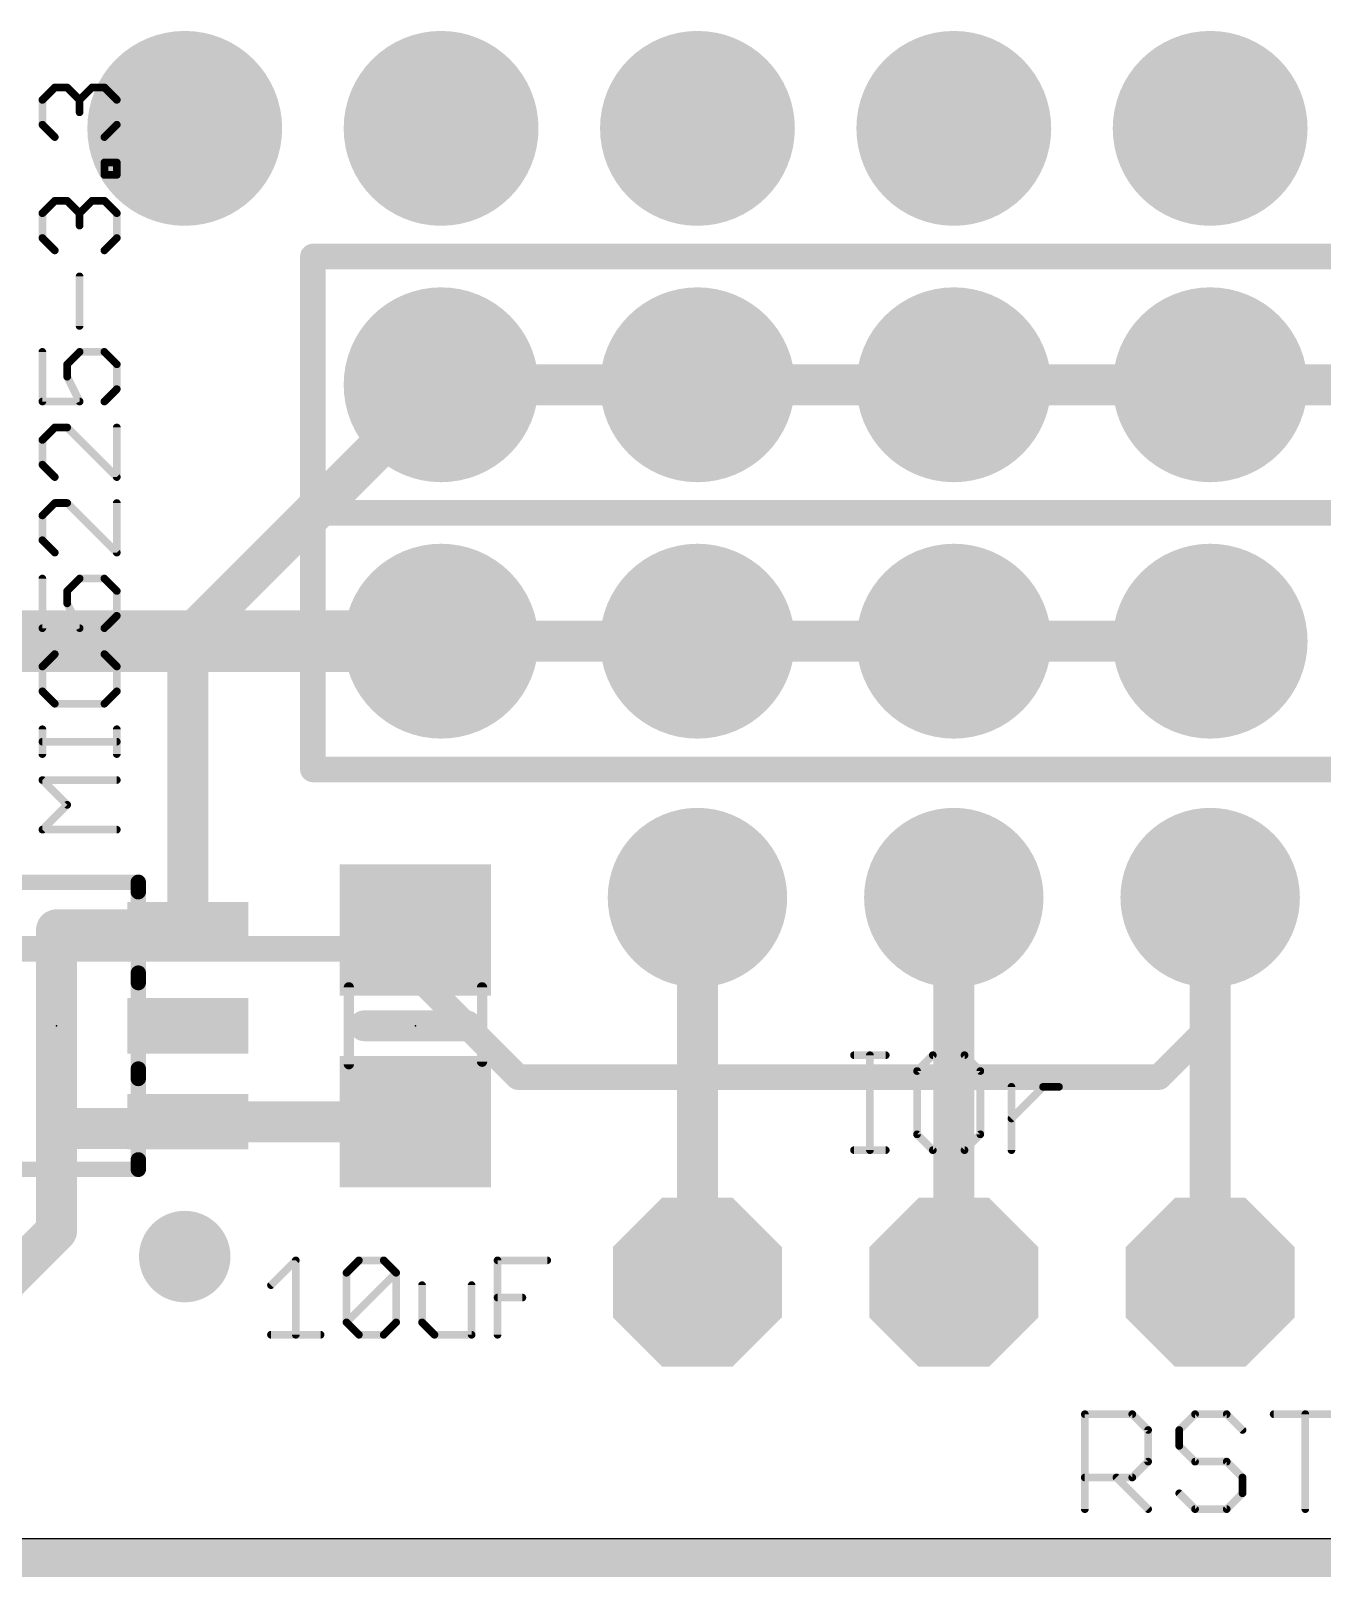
# Model space of a CAD drawing. Extents: x -0.1 to 68.7, y -0.4 to 53.6.
# Drawn here: x 21.34 to 34.13, y -0.38 to 14.94 of the extents above; entities that cross this region are included whole.
import ezdxf

# ---------------------------------------------------------------- set-up
doc = ezdxf.new("R2010")
doc.units = 0
for name, color, linetype in [('1', 12, 'CONTINUOUS'), ('16', 132, 'CONTINUOUS'), ('17', 110, 'CONTINUOUS'), ('18', 110, 'CONTINUOUS'), ('20', 4, 'CONTINUOUS'), ('21', 40, 'CONTINUOUS'), ('23', 53, 'CONTINUOUS'), ('27', 253, 'CONTINUOUS'), ('51', 253, 'CONTINUOUS')]:
    doc.layers.add(name, color=color, linetype=linetype)

# ---------------------------------------------------------------- blocks, each defined once
blk = doc.blocks.new('RECT')
blk.add_solid([(-0.5, -0.5), (0.5, -0.5), (-0.5, 0.5), (0.5, 0.5)])
blk = doc.blocks.new('ROUNDP')
at = {"const_width": 0.5}
blk.add_lwpolyline([(0, -0.25, 1), (0, 0.25, 1), (0, -0.25)], format="xyb", dxfattribs=at)
blk = doc.blocks.new('OCTAGONP')
at = {"const_width": 0.5}
blk.add_lwpolyline([(-0.25, -0.1036), (-0.25, 0.1036), (-0.1036, 0.25), (0.1036, 0.25), (0.25, 0.1036), (0.25, -0.1036), (0.1036, -0.25), (-0.1036, -0.25), (-0.25, -0.1036), (-0.25, 0.1036)], dxfattribs=at)
blk = doc.blocks.new('ROUNDV')
at = {"const_width": 0.5}
blk.add_lwpolyline([(0, -0.25, 1), (0, 0.25, 1), (0, -0.25)], format="xyb", dxfattribs=at)

msp = doc.modelspace()

# ---------------------------------------------------------------- linework, layer by layer
at = {"layer": '1'}
for points, const_width in [([(22.89, 8.92), (25.4, 11.43)], 0.4064), ([(27.94, 11.43), (25.4, 11.43)], 0.4064), ([(30.48, 11.43), (27.94, 11.43)], 0.4064), ([(33.02, 11.43), (30.48, 11.43)], 0.4064), ([(35.56, 11.43), (33.02, 11.43)], 0.4064), ([(22.89, 6.03), (22.89, 8.92)], 0.4064), ([(27.94, 8.89), (25.4, 8.89)], 0.4064), ([(30.48, 8.89), (27.94, 8.89)], 0.4064), ([(33.02, 8.89), (30.48, 8.89)], 0.4064), ([(27.94, 6.35), (27.94, 2.54)], 0.4064), ([(30.48, 6.35), (30.48, 2.54)], 0.4064), ([(33.02, 2.54), (33.02, 6.35)], 0.4064), ([(22.89, 6.03), (21.59, 6.03)], 0.4064), ([(21.59, 6.03), (21.59, 4.064)], 0.4064), ([(22.89, 4.064), (22.89, 4.13)], 0.4064), ([(22.89, 4.13), (25.146, 4.13)], 0.4064), ([(21.59, 4.064), (22.89, 4.064)], 0.4064), ([(21.59, 3.048), (21.59, 4.064)], 0.4064), ([(21.082, 2.54), (21.59, 3.048)], 0.4064), ([(68.58, -0.127), (0, -0.127)], 0.254)]:
    msp.add_lwpolyline(points, dxfattribs=dict(at, const_width=const_width))
at = {"layer": '1', "const_width": 0.2032}
for points in [[(25.4, 11.5316, 1), (25.4, 11.3284)], [(25.4718, 11.3582, 1), (25.3282, 11.5018)], [(27.94, 11.5316, 1), (27.94, 11.3284)], [(27.94, 11.3284, 1), (27.94, 11.5316)], [(30.48, 11.5316, 1), (30.48, 11.3284)], [(30.48, 11.3284, 1), (30.48, 11.5316)], [(33.02, 11.5316, 1), (33.02, 11.3284)], [(33.02, 11.3284, 1), (33.02, 11.5316)], [(22.9916, 8.92, 1), (22.7884, 8.92)], [(22.8182, 8.9918, 1), (22.9618, 8.8482)], [(25.4, 8.9916, 1), (25.4, 8.7884)], [(27.94, 8.9916, 1), (27.94, 8.7884)], [(27.94, 8.7884, 1), (27.94, 8.9916)], [(30.48, 8.9916, 1), (30.48, 8.7884)], [(30.48, 8.7884, 1), (30.48, 8.9916)], [(33.02, 8.7884, 1), (33.02, 8.9916)], [(28.0416, 6.35, 1), (27.8384, 6.35)], [(30.5816, 6.35, 1), (30.3784, 6.35)], [(33.1216, 6.35, 1), (32.9184, 6.35)], [(21.59, 6.1316, 1), (21.59, 5.9284)], [(21.6916, 6.03, 1), (21.4884, 6.03)], [(22.7884, 6.03, 1), (22.9916, 6.03)], [(22.89, 5.9284, 1), (22.89, 6.1316)], [(22.9916, 4.13, 1), (22.7884, 4.13)], [(22.89, 4.2316, 1), (22.89, 4.0284)], [(25.146, 4.0284, 1), (25.146, 4.2316)], [(21.59, 4.1656, 1), (21.59, 3.9624)], [(21.6916, 4.064, 1), (21.4884, 4.064)], [(21.4884, 4.064, 1), (21.6916, 4.064)], [(22.7884, 4.064, 1), (22.9916, 4.064)], [(22.89, 3.9624, 1), (22.89, 4.1656)], [(21.6618, 2.9762, 1), (21.5182, 3.1198)], [(21.4884, 3.048, 1), (21.6916, 3.048)], [(27.8384, 2.54, 1), (28.0416, 2.54)], [(30.3784, 2.54, 1), (30.5816, 2.54)], [(32.9184, 2.54, 1), (33.1216, 2.54)]]:
    msp.add_lwpolyline(points, format="xyb", dxfattribs=at)
at = {"layer": '16'}
for points, const_width in [([(18.669, 8.89), (25.4, 8.89)], 0.6096), ([(33.02, 5.08), (33.02, 6.35)], 0.254), ([(6.731, 5.842), (24.892, 5.842)], 0.254), ([(24.892, 5.842), (26.162, 4.572)], 0.254), ([(32.512, 4.572), (33.02, 5.08)], 0.254), ([(26.162, 4.572), (32.512, 4.572)], 0.254), ([(0, -0.254), (68.58, -0.254)], 0.254)]:
    msp.add_lwpolyline(points, dxfattribs=dict(at, const_width=const_width))
for points, const_width in [([(25.4, 8.7376, 1), (25.4, 9.0424)], 0.3048), ([(33.0835, 6.35, 1), (32.9565, 6.35)], 0.127), ([(24.9369, 5.8869, 1), (24.8471, 5.7971)], 0.127), ([(24.892, 5.7785, 1), (24.892, 5.9055)], 0.127), ([(32.9565, 5.08, 1), (33.0835, 5.08)], 0.127), ([(33.0649, 5.0351, 1), (32.9751, 5.1249)], 0.127), ([(26.162, 4.6355, 1), (26.162, 4.5085)], 0.127), ([(26.1171, 4.5271, 1), (26.2069, 4.6169)], 0.127), ([(32.4671, 4.6169, 1), (32.5569, 4.5271)], 0.127), ([(32.512, 4.5085, 1), (32.512, 4.6355)], 0.127)]:
    msp.add_lwpolyline(points, format="xyb", dxfattribs=dict(at, const_width=const_width))
at = {"layer": '20'}
msp.add_line((0, 0), (66.04, 0), dxfattribs=at)
at = {"layer": '21'}
for points, const_width in [([(39.37, 12.7), (24.13, 12.7)], 0.254), ([(24.13, 12.7), (24.13, 10.16)], 0.254), ([(24.13, 10.16), (24.13, 7.62)], 0.254), ([(36.83, 10.16), (24.13, 10.16)], 0.254), ([(24.13, 7.62), (34.544, 7.62)], 0.254), ([(20.78, 6.502), (22.4, 6.502)], 0.1524), ([(22.4, 6.502), (22.4, 6.408)], 0.1524), ([(22.4, 5.602), (22.4, 5.508)], 0.1524), ([(24.638, 5.08), (25.654, 5.08)], 0.3048), ([(29.492, 4.7887), (29.8055, 4.7887)], 0.0762), ([(29.6488, 3.8481), (29.6488, 4.7887)], 0.0762), ([(30.2724, 4.7887), (30.1157, 4.6319)], 0.0762), ([(30.586, 4.7887), (30.2724, 4.7887)], 0.0762), ([(30.7427, 4.6319), (30.586, 4.7887)], 0.0762), ([(22.4, 4.652), (22.4, 4.558)], 0.1524), ([(30.1157, 4.6319), (30.1157, 4.0049)], 0.0762), ([(30.7427, 4.0049), (30.7427, 4.6319)], 0.0762), ([(31.0512, 3.8481), (31.0512, 4.4752)], 0.0762), ([(31.0512, 4.1616), (31.3647, 4.4752)], 0.0762), ([(31.3647, 4.4752), (31.5215, 4.4752)], 0.0762), ([(30.1157, 4.0049), (30.2724, 3.8481)], 0.0762), ([(30.586, 3.8481), (30.7427, 4.0049)], 0.0762), ([(29.492, 3.8481), (29.8055, 3.8481)], 0.0762), ([(30.2724, 3.8481), (30.586, 3.8481)], 0.0762), ([(22.4, 3.658), (20.78, 3.658)], 0.1524), ([(22.4, 3.752), (22.4, 3.658)], 0.1524), ([(31.778, 0.2921), (31.778, 1.2327)], 0.0762), ([(31.778, 1.2327), (32.2483, 1.2327)], 0.0762), ([(32.2483, 1.2327), (32.4051, 1.0759)], 0.0762), ([(32.8703, 1.2327), (32.7135, 1.0759)], 0.0762), ([(33.1838, 1.2327), (32.8703, 1.2327)], 0.0762), ([(33.3406, 1.0759), (33.1838, 1.2327)], 0.0762), ([(33.649, 1.2327), (34.2761, 1.2327)], 0.0762), ([(33.9626, 0.2921), (33.9626, 1.2327)], 0.0762), ([(32.4051, 1.0759), (32.4051, 0.7624)], 0.0762), ([(32.7135, 1.0759), (32.7135, 0.9192)], 0.0762), ([(32.7135, 0.9192), (32.8703, 0.7624)], 0.0762), ([(32.4051, 0.7624), (32.2483, 0.6056)], 0.0762), ([(32.8703, 0.7624), (33.1838, 0.7624)], 0.0762), ([(33.1838, 0.7624), (33.3406, 0.6056)], 0.0762), ([(32.2483, 0.6056), (31.778, 0.6056)], 0.0762), ([(32.0915, 0.6056), (32.4051, 0.2921)], 0.0762), ([(33.3406, 0.6056), (33.3406, 0.4489)], 0.0762), ([(32.8703, 0.2921), (32.7135, 0.4489)], 0.0762), ([(33.3406, 0.4489), (33.1838, 0.2921)], 0.0762), ([(33.1838, 0.2921), (32.8703, 0.2921)], 0.0762)]:
    msp.add_lwpolyline(points, dxfattribs=dict(at, const_width=const_width))
for points, const_width in [([(24.13, 12.7635, 1), (24.13, 12.6365)], 0.127), ([(24.1935, 12.7, 1), (24.0665, 12.7)], 0.127), ([(24.1935, 10.16, 1), (24.0665, 10.16)], 0.127), ([(24.13, 10.2235, 1), (24.13, 10.0965)], 0.127), ([(24.0665, 10.16, 1), (24.1935, 10.16)], 0.127), ([(24.13, 7.6835, 1), (24.13, 7.5565)], 0.127), ([(24.0665, 7.62, 1), (24.1935, 7.62)], 0.127), ([(22.4381, 6.502, 1), (22.3619, 6.502)], 0.0762), ([(22.3619, 6.408, 1), (22.4381, 6.408)], 0.0762), ([(22.4, 6.4639, 1), (22.4, 6.5401)], 0.0762), ([(22.4381, 5.602, 1), (22.3619, 5.602)], 0.0762), ([(22.3619, 5.508, 1), (22.4381, 5.508)], 0.0762), ([(24.638, 5.1562, 1), (24.638, 5.0038)], 0.1524), ([(25.654, 5.0038, 1), (25.654, 5.1562)], 0.1524), ([(29.492, 4.8078, 1), (29.492, 4.7697)], 0.0381), ([(29.6678, 4.7887, 1), (29.6297, 4.7887)], 0.0381), ([(29.8055, 4.7697, 1), (29.8055, 4.8078)], 0.0381), ([(30.2724, 4.8078, 1), (30.2724, 4.7697)], 0.0381), ([(30.2859, 4.7752, 1), (30.259, 4.8022)], 0.0381), ([(30.5994, 4.8022, 1), (30.5725, 4.7752)], 0.0381), ([(30.586, 4.7697, 1), (30.586, 4.8078)], 0.0381), ([(22.4381, 4.652, 1), (22.3619, 4.652)], 0.0762), ([(22.3619, 4.558, 1), (22.4381, 4.558)], 0.0762), ([(30.1347, 4.6319, 1), (30.0966, 4.6319)], 0.0381), ([(30.1022, 4.6454, 1), (30.1291, 4.6185)], 0.0381), ([(30.7618, 4.6319, 1), (30.7237, 4.6319)], 0.0381), ([(30.7293, 4.6185, 1), (30.7562, 4.6454)], 0.0381), ([(31.0702, 4.4752, 1), (31.0321, 4.4752)], 0.0381), ([(31.3647, 4.4942, 1), (31.3647, 4.4561)], 0.0381), ([(31.3782, 4.4617, 1), (31.3513, 4.4886)], 0.0381), ([(31.5215, 4.4561, 1), (31.5215, 4.4942)], 0.0381), ([(31.0377, 4.1751, 1), (31.0647, 4.1482)], 0.0381), ([(30.0966, 4.0049, 1), (30.1347, 4.0049)], 0.0381), ([(30.1291, 4.0183, 1), (30.1022, 3.9914)], 0.0381), ([(30.7237, 4.0049, 1), (30.7618, 4.0049)], 0.0381), ([(30.7562, 3.9914, 1), (30.7293, 4.0183)], 0.0381), ([(29.492, 3.8672, 1), (29.492, 3.8291)], 0.0381), ([(29.6297, 3.8481, 1), (29.6678, 3.8481)], 0.0381), ([(29.8055, 3.8291, 1), (29.8055, 3.8672)], 0.0381), ([(30.2724, 3.8672, 1), (30.2724, 3.8291)], 0.0381), ([(30.259, 3.8346, 1), (30.2859, 3.8616)], 0.0381), ([(30.5725, 3.8616, 1), (30.5994, 3.8346)], 0.0381), ([(30.586, 3.8291, 1), (30.586, 3.8672)], 0.0381), ([(31.0321, 3.8481, 1), (31.0702, 3.8481)], 0.0381), ([(22.4381, 3.752, 1), (22.3619, 3.752)], 0.0762), ([(22.3619, 3.658, 1), (22.4381, 3.658)], 0.0762), ([(22.4, 3.6199, 1), (22.4, 3.6961)], 0.0762), ([(31.778, 1.2518, 1), (31.778, 1.2137)], 0.0381), ([(31.7971, 1.2327, 1), (31.759, 1.2327)], 0.0381), ([(32.2618, 1.2462, 1), (32.2348, 1.2192)], 0.0381), ([(32.2483, 1.2137, 1), (32.2483, 1.2518)], 0.0381), ([(32.8703, 1.2518, 1), (32.8703, 1.2137)], 0.0381), ([(32.8838, 1.2192, 1), (32.8568, 1.2462)], 0.0381), ([(33.1973, 1.2462, 1), (33.1703, 1.2192)], 0.0381), ([(33.1838, 1.2137, 1), (33.1838, 1.2518)], 0.0381), ([(33.649, 1.2518, 1), (33.649, 1.2137)], 0.0381), ([(33.9816, 1.2327, 1), (33.9435, 1.2327)], 0.0381), ([(32.4241, 1.0759, 1), (32.386, 1.0759)], 0.0381), ([(32.3916, 1.0625, 1), (32.4185, 1.0894)], 0.0381), ([(32.7326, 1.0759, 1), (32.6945, 1.0759)], 0.0381), ([(32.7, 1.0894, 1), (32.727, 1.0625)], 0.0381), ([(33.3271, 1.0625, 1), (33.3541, 1.0894)], 0.0381), ([(32.727, 0.9326, 1), (32.7, 0.9057)], 0.0381), ([(32.6945, 0.9192, 1), (32.7326, 0.9192)], 0.0381), ([(32.386, 0.7624, 1), (32.4241, 0.7624)], 0.0381), ([(32.4185, 0.7489, 1), (32.3916, 0.7759)], 0.0381), ([(32.8703, 0.7815, 1), (32.8703, 0.7434)], 0.0381), ([(32.8568, 0.7489, 1), (32.8838, 0.7759)], 0.0381), ([(33.1973, 0.7759, 1), (33.1703, 0.7489)], 0.0381), ([(33.1838, 0.7434, 1), (33.1838, 0.7815)], 0.0381), ([(31.778, 0.6247, 1), (31.778, 0.5866)], 0.0381), ([(32.105, 0.6191, 1), (32.0781, 0.5922)], 0.0381), ([(32.2348, 0.6191, 1), (32.2618, 0.5922)], 0.0381), ([(32.2483, 0.5866, 1), (32.2483, 0.6247)], 0.0381), ([(33.3596, 0.6056, 1), (33.3215, 0.6056)], 0.0381), ([(33.3271, 0.5922, 1), (33.3541, 0.6191)], 0.0381), ([(32.727, 0.4623, 1), (32.7, 0.4354)], 0.0381), ([(33.3215, 0.4489, 1), (33.3596, 0.4489)], 0.0381), ([(33.3541, 0.4354, 1), (33.3271, 0.4623)], 0.0381), ([(31.759, 0.2921, 1), (31.7971, 0.2921)], 0.0381), ([(32.3916, 0.2786, 1), (32.4185, 0.3056)], 0.0381), ([(32.8703, 0.3112, 1), (32.8703, 0.2731)], 0.0381), ([(32.8568, 0.2786, 1), (32.8838, 0.3056)], 0.0381), ([(33.1703, 0.3056, 1), (33.1973, 0.2786)], 0.0381), ([(33.1838, 0.2731, 1), (33.1838, 0.3112)], 0.0381), ([(33.9435, 0.2921, 1), (33.9816, 0.2921)], 0.0381)]:
    msp.add_lwpolyline(points, format="xyb", dxfattribs=dict(at, const_width=const_width))
at = {"layer": '23'}
for p in [(21.59, 5.08), (25.146, 5.08)]:
    msp.add_point(p, dxfattribs=at)
at = {"layer": '27', "const_width": 0.0762}
for points in [[(21.4497, 14.2522), (21.5725, 14.3751)], [(21.5725, 14.3751), (21.6954, 14.3751)], [(21.6954, 14.3751), (21.8183, 14.2522)], [(21.8183, 14.2522), (21.9412, 14.3751)], [(21.9412, 14.3751), (22.064, 14.3751)], [(22.064, 14.3751), (22.1869, 14.2522)], [(21.4497, 14.0064), (21.4497, 14.2522)], [(21.8183, 14.2522), (21.8183, 14.1293)], [(22.1869, 14.2522), (22.1869, 14.0064)], [(21.5725, 13.8836), (21.4497, 14.0064)], [(22.1869, 14.0064), (22.064, 13.8836)], [(22.064, 13.5094), (22.064, 13.6322)], [(22.064, 13.6322), (22.1869, 13.6322)], [(22.1869, 13.6322), (22.1869, 13.5094)], [(22.1869, 13.5094), (22.064, 13.5094)], [(21.4497, 13.1296), (21.5725, 13.2524)], [(21.5725, 13.2524), (21.6954, 13.2524)], [(21.6954, 13.2524), (21.8183, 13.1296)], [(21.8183, 13.1296), (21.9412, 13.2524)], [(21.9412, 13.2524), (22.064, 13.2524)], [(22.064, 13.2524), (22.1869, 13.1296)], [(21.4497, 12.8838), (21.4497, 13.1296)], [(21.8183, 13.1296), (21.8183, 13.0067)], [(22.1869, 13.1296), (22.1869, 12.8838)], [(21.5725, 12.761), (21.4497, 12.8838)], [(22.1869, 12.8838), (22.064, 12.761)], [(21.8183, 12.0125), (21.8183, 12.504)], [(21.4497, 11.7556), (21.4497, 11.2641)], [(21.6954, 11.6327), (21.8183, 11.7556)], [(21.8183, 11.7556), (22.064, 11.7556)], [(22.064, 11.7556), (22.1869, 11.6327)], [(21.6954, 11.5099), (21.6954, 11.6327)], [(22.1869, 11.6327), (22.1869, 11.387)], [(21.8183, 11.2641), (21.6954, 11.5099)], [(22.1869, 11.387), (22.064, 11.2641)], [(21.4497, 11.2641), (21.8183, 11.2641)], [(21.5725, 11.0072), (21.4497, 10.8843)], [(21.6954, 11.0072), (21.5725, 11.0072)], [(22.1869, 10.5157), (21.6954, 11.0072)], [(22.1869, 11.0072), (22.1869, 10.5157)], [(21.4497, 10.8843), (21.4497, 10.6386)], [(21.4497, 10.6386), (21.5725, 10.5157)], [(21.5725, 10.2588), (21.4497, 10.1359)], [(21.6954, 10.2588), (21.5725, 10.2588)], [(22.1869, 9.7673), (21.6954, 10.2588)], [(22.1869, 10.2588), (22.1869, 9.7673)], [(21.4497, 10.1359), (21.4497, 9.8902)], [(21.4497, 9.8902), (21.5725, 9.7673)], [(21.4497, 9.5104), (21.4497, 9.0189)], [(21.6954, 9.3875), (21.8183, 9.5104)], [(21.8183, 9.5104), (22.064, 9.5104)], [(22.064, 9.5104), (22.1869, 9.3875)], [(21.6954, 9.2646), (21.6954, 9.3875)], [(22.1869, 9.3875), (22.1869, 9.1417)], [(21.8183, 9.0189), (21.6954, 9.2646)], [(21.4497, 9.0189), (21.8183, 9.0189)], [(22.1869, 9.1417), (22.064, 9.0189)], [(21.5725, 8.7619), (21.4497, 8.6391)], [(22.1869, 8.6391), (22.064, 8.7619)], [(21.4497, 8.6391), (21.4497, 8.3933)], [(22.1869, 8.3933), (22.1869, 8.6391)], [(21.4497, 8.3933), (21.5725, 8.2705)], [(22.064, 8.2705), (22.1869, 8.3933)], [(21.5725, 8.2705), (22.064, 8.2705)], [(21.4497, 7.7715), (21.4497, 8.0173)], [(22.1869, 7.7715), (22.1869, 8.0173)], [(22.1869, 7.8944), (21.4497, 7.8944)], [(21.6954, 7.2688), (21.4497, 7.5146)], [(21.4497, 7.5146), (22.1869, 7.5146)], [(21.4497, 7.0231), (21.6954, 7.2688)], [(22.1869, 7.0231), (21.4497, 7.0231)], [(23.7144, 2.5108), (23.9602, 2.7565)], [(23.9602, 2.7565), (23.9602, 2.0193)], [(24.4629, 2.6337), (24.5857, 2.7565)], [(24.5857, 2.7565), (24.8315, 2.7565)], [(24.8315, 2.7565), (24.9543, 2.6337)], [(25.9597, 2.0193), (25.9597, 2.7565)], [(25.9597, 2.7565), (26.4512, 2.7565)], [(24.4629, 2.1422), (24.4629, 2.6337)], [(24.4629, 2.1422), (24.9543, 2.6337)], [(24.9543, 2.6337), (24.9543, 2.1422)], [(25.2113, 2.5108), (25.2113, 2.1422)], [(25.7028, 2.0193), (25.7028, 2.5108)], [(25.9597, 2.3879), (26.2054, 2.3879)], [(24.5857, 2.0193), (24.4629, 2.1422)], [(24.9543, 2.1422), (24.8315, 2.0193)], [(25.2113, 2.1422), (25.3341, 2.0193)], [(23.7144, 2.0193), (24.2059, 2.0193)], [(24.8315, 2.0193), (24.5857, 2.0193)], [(25.3341, 2.0193), (25.7028, 2.0193)]]:
    msp.add_lwpolyline(points, dxfattribs=at)
at = {"layer": '27', "const_width": 0.0381}
for points in [[(21.5725, 14.3941, 1), (21.5725, 14.356)], [(21.586, 14.3616, 1), (21.5591, 14.3885)], [(21.7089, 14.3885, 1), (21.6819, 14.3616)], [(21.6954, 14.356, 1), (21.6954, 14.3941)], [(21.9412, 14.3941, 1), (21.9412, 14.356)], [(21.9546, 14.3616, 1), (21.9277, 14.3885)], [(22.0775, 14.3885, 1), (22.0506, 14.3616)], [(22.064, 14.356, 1), (22.064, 14.3941)], [(21.4687, 14.2522, 1), (21.4306, 14.2522)], [(21.4362, 14.2657, 1), (21.4631, 14.2387)], [(21.8373, 14.2522, 1), (21.7992, 14.2522)], [(21.8048, 14.2657, 1), (21.8318, 14.2387)], [(21.8048, 14.2387, 1), (21.8318, 14.2657)], [(22.206, 14.2522, 1), (22.1679, 14.2522)], [(22.1734, 14.2387, 1), (22.2004, 14.2657)], [(21.7992, 14.1293, 1), (21.8373, 14.1293)], [(21.4306, 14.0064, 1), (21.4687, 14.0064)], [(21.4631, 14.0199, 1), (21.4362, 13.993)], [(22.1679, 14.0064, 1), (22.206, 14.0064)], [(22.2004, 13.993, 1), (22.1734, 14.0199)], [(21.5591, 13.8701, 1), (21.586, 13.897)], [(22.0506, 13.897, 1), (22.0775, 13.8701)], [(22.064, 13.6513, 1), (22.064, 13.6132)], [(22.0831, 13.6322, 1), (22.045, 13.6322)], [(22.206, 13.6322, 1), (22.1679, 13.6322)], [(22.1869, 13.6132, 1), (22.1869, 13.6513)], [(22.064, 13.5284, 1), (22.064, 13.4903)], [(22.045, 13.5094, 1), (22.0831, 13.5094)], [(22.1679, 13.5094, 1), (22.206, 13.5094)], [(22.1869, 13.4903, 1), (22.1869, 13.5284)], [(21.5725, 13.2715, 1), (21.5725, 13.2334)], [(21.586, 13.239, 1), (21.5591, 13.2659)], [(21.7089, 13.2659, 1), (21.6819, 13.239)], [(21.6954, 13.2334, 1), (21.6954, 13.2715)], [(21.9412, 13.2715, 1), (21.9412, 13.2334)], [(21.9546, 13.239, 1), (21.9277, 13.2659)], [(22.0775, 13.2659, 1), (22.0506, 13.239)], [(22.064, 13.2334, 1), (22.064, 13.2715)], [(21.4687, 13.1296, 1), (21.4306, 13.1296)], [(21.4362, 13.143, 1), (21.4631, 13.1161)], [(21.8373, 13.1296, 1), (21.7992, 13.1296)], [(21.7992, 13.0067, 1), (21.8373, 13.0067)], [(21.8048, 13.143, 1), (21.8318, 13.1161)], [(21.8048, 13.1161, 1), (21.8318, 13.143)], [(22.206, 13.1296, 1), (22.1679, 13.1296)], [(22.1734, 13.1161, 1), (22.2004, 13.143)], [(21.4306, 12.8838, 1), (21.4687, 12.8838)], [(21.4631, 12.8973, 1), (21.4362, 12.8704)], [(22.1679, 12.8838, 1), (22.206, 12.8838)], [(22.2004, 12.8704, 1), (22.1734, 12.8973)], [(21.5591, 12.7475, 1), (21.586, 12.7744)], [(22.0506, 12.7744, 1), (22.0775, 12.7475)], [(21.8373, 12.504, 1), (21.7992, 12.504)], [(21.7992, 12.0125, 1), (21.8373, 12.0125)], [(21.4687, 11.7556, 1), (21.4306, 11.7556)], [(21.8183, 11.7747, 1), (21.8183, 11.7366)], [(21.8318, 11.7421, 1), (21.8048, 11.7691)], [(22.0775, 11.7691, 1), (22.0506, 11.7421)], [(22.064, 11.7366, 1), (22.064, 11.7747)], [(21.6819, 11.6462, 1), (21.7089, 11.6193)], [(21.7145, 11.6327, 1), (21.6764, 11.6327)], [(22.206, 11.6327, 1), (22.1679, 11.6327)], [(22.1734, 11.6193, 1), (22.2004, 11.6462)], [(21.7125, 11.5184, 1), (21.6784, 11.5013)], [(21.6764, 11.5099, 1), (21.7145, 11.5099)], [(22.1679, 11.387, 1), (22.206, 11.387)], [(22.2004, 11.3735, 1), (22.1734, 11.4005)], [(21.4306, 11.2641, 1), (21.4687, 11.2641)], [(21.4497, 11.2832, 1), (21.4497, 11.2451)], [(21.8012, 11.2556, 1), (21.8353, 11.2726)], [(21.8183, 11.2451, 1), (21.8183, 11.2832)], [(22.0506, 11.2776, 1), (22.0775, 11.2507)], [(21.5725, 11.0262, 1), (21.5725, 10.9881)], [(21.586, 10.9937, 1), (21.5591, 11.0207)], [(21.7089, 11.0207, 1), (21.6819, 10.9937)], [(21.6954, 10.9881, 1), (21.6954, 11.0262)], [(22.206, 11.0072, 1), (22.1679, 11.0072)], [(21.4687, 10.8843, 1), (21.4306, 10.8843)], [(21.4362, 10.8978, 1), (21.4631, 10.8708)], [(21.4306, 10.6386, 1), (21.4687, 10.6386)], [(21.4631, 10.652, 1), (21.4362, 10.6251)], [(21.5591, 10.5022, 1), (21.586, 10.5292)], [(22.1679, 10.5157, 1), (22.206, 10.5157)], [(22.1734, 10.5022, 1), (22.2004, 10.5292)], [(21.5725, 10.2778, 1), (21.5725, 10.2397)], [(21.586, 10.2453, 1), (21.5591, 10.2722)], [(21.7089, 10.2722, 1), (21.6819, 10.2453)], [(21.6954, 10.2397, 1), (21.6954, 10.2778)], [(22.206, 10.2588, 1), (22.1679, 10.2588)], [(21.4687, 10.1359, 1), (21.4306, 10.1359)], [(21.4362, 10.1494, 1), (21.4631, 10.1224)], [(21.4306, 9.8902, 1), (21.4687, 9.8902)], [(21.4631, 9.9036, 1), (21.4362, 9.8767)], [(21.5591, 9.7538, 1), (21.586, 9.7808)], [(22.1679, 9.7673, 1), (22.206, 9.7673)], [(22.1734, 9.7538, 1), (22.2004, 9.7808)], [(21.4687, 9.5104, 1), (21.4306, 9.5104)], [(21.8183, 9.5294, 1), (21.8183, 9.4913)], [(21.8318, 9.4969, 1), (21.8048, 9.5238)], [(22.0775, 9.5238, 1), (22.0506, 9.4969)], [(22.064, 9.4913, 1), (22.064, 9.5294)], [(21.6819, 9.401, 1), (21.7089, 9.374)], [(21.7145, 9.3875, 1), (21.6764, 9.3875)], [(22.206, 9.3875, 1), (22.1679, 9.3875)], [(22.1734, 9.374, 1), (22.2004, 9.401)], [(21.7125, 9.2731, 1), (21.6784, 9.2561)], [(21.6764, 9.2646, 1), (21.7145, 9.2646)], [(21.4306, 9.0189, 1), (21.4687, 9.0189)], [(21.4497, 9.0379, 1), (21.4497, 8.9998)], [(21.8012, 9.0104, 1), (21.8353, 9.0274)], [(21.8183, 8.9998, 1), (21.8183, 9.0379)], [(22.0506, 9.0323, 1), (22.0775, 9.0054)], [(22.1679, 9.1417, 1), (22.206, 9.1417)], [(22.2004, 9.1283, 1), (22.1734, 9.1552)], [(21.586, 8.7485, 1), (21.5591, 8.7754)], [(22.0775, 8.7754, 1), (22.0506, 8.7485)], [(21.4687, 8.6391, 1), (21.4306, 8.6391)], [(21.4362, 8.6525, 1), (21.4631, 8.6256)], [(22.206, 8.6391, 1), (22.1679, 8.6391)], [(22.1734, 8.6256, 1), (22.2004, 8.6525)], [(21.4631, 8.4068, 1), (21.4362, 8.3799)], [(22.2004, 8.3799, 1), (22.1734, 8.4068)], [(21.4306, 8.3933, 1), (21.4687, 8.3933)], [(21.5725, 8.2895, 1), (21.5725, 8.2514)], [(21.5591, 8.257, 1), (21.586, 8.2839)], [(22.0506, 8.2839, 1), (22.0775, 8.257)], [(22.064, 8.2514, 1), (22.064, 8.2895)], [(22.1679, 8.3933, 1), (22.206, 8.3933)], [(21.4687, 8.0173, 1), (21.4306, 8.0173)], [(22.206, 8.0173, 1), (22.1679, 8.0173)], [(21.4497, 7.9134, 1), (21.4497, 7.8753)], [(22.1869, 7.8753, 1), (22.1869, 7.9134)], [(21.4306, 7.7715, 1), (21.4687, 7.7715)], [(22.1679, 7.7715, 1), (22.206, 7.7715)], [(21.4631, 7.5281, 1), (21.4362, 7.5011)], [(21.4497, 7.5336, 1), (21.4497, 7.4955)], [(22.1869, 7.4955, 1), (22.1869, 7.5336)], [(21.7089, 7.2554, 1), (21.6819, 7.2823)], [(21.6819, 7.2554, 1), (21.7089, 7.2823)], [(21.4362, 7.0366, 1), (21.4631, 7.0096)], [(21.4497, 7.0422, 1), (21.4497, 7.0041)], [(22.1869, 7.0041, 1), (22.1869, 7.0422)], [(23.9792, 2.7565, 1), (23.9411, 2.7565)], [(23.9736, 2.7431, 1), (23.9467, 2.77)], [(24.5857, 2.7756, 1), (24.5857, 2.7375)], [(24.5992, 2.7431, 1), (24.5723, 2.77)], [(24.8449, 2.77, 1), (24.818, 2.7431)], [(24.8315, 2.7375, 1), (24.8315, 2.7756)], [(25.9787, 2.7565, 1), (25.9406, 2.7565)], [(25.9597, 2.7756, 1), (25.9597, 2.7375)], [(26.4512, 2.7375, 1), (26.4512, 2.7756)], [(24.4819, 2.6337, 1), (24.4438, 2.6337)], [(24.4494, 2.6471, 1), (24.4763, 2.6202)], [(24.9734, 2.6337, 1), (24.9353, 2.6337)], [(24.9678, 2.6202, 1), (24.9409, 2.6471)], [(24.9409, 2.6202, 1), (24.9678, 2.6471)], [(23.701, 2.5243, 1), (23.7279, 2.4973)], [(25.2303, 2.5108, 1), (25.1922, 2.5108)], [(25.7218, 2.5108, 1), (25.6837, 2.5108)], [(25.9597, 2.407, 1), (25.9597, 2.3689)], [(26.2054, 2.3689, 1), (26.2054, 2.407)], [(24.4438, 2.1422, 1), (24.4819, 2.1422)], [(24.4763, 2.1556, 1), (24.4494, 2.1287)], [(24.4494, 2.1556, 1), (24.4763, 2.1287)], [(24.9353, 2.1422, 1), (24.9734, 2.1422)], [(24.9678, 2.1287, 1), (24.9409, 2.1556)], [(25.1922, 2.1422, 1), (25.2303, 2.1422)], [(25.2247, 2.1556, 1), (25.1978, 2.1287)], [(23.7144, 2.0384, 1), (23.7144, 2.0003)], [(23.9411, 2.0193, 1), (23.9792, 2.0193)], [(24.2059, 2.0003, 1), (24.2059, 2.0384)], [(24.5857, 2.0384, 1), (24.5857, 2.0003)], [(24.5723, 2.0058, 1), (24.5992, 2.0328)], [(24.818, 2.0328, 1), (24.8449, 2.0058)], [(24.8315, 2.0003, 1), (24.8315, 2.0384)], [(25.3341, 2.0384, 1), (25.3341, 2.0003)], [(25.3207, 2.0058, 1), (25.3476, 2.0328)], [(25.6837, 2.0193, 1), (25.7218, 2.0193)], [(25.7028, 2.0003, 1), (25.7028, 2.0384)], [(25.9406, 2.0193, 1), (25.9787, 2.0193)]]:
    msp.add_lwpolyline(points, format="xyb", dxfattribs=at)
at = {"layer": '51'}
msp.add_line((0, 0), (66.04, 0), dxfattribs=at)
for points, const_width in [([(22.4, 6.502), (22.4, 3.658)], 0.1524), ([(24.486, 4.699), (24.486, 5.461)], 0.1016), ([(25.806, 4.724), (25.806, 5.461)], 0.1016)]:
    msp.add_lwpolyline(points, dxfattribs=dict(at, const_width=const_width))
for points, const_width in [([(22.4381, 6.502, 1), (22.3619, 6.502)], 0.0762), ([(24.5114, 5.461, 1), (24.4606, 5.461)], 0.0508), ([(25.8314, 5.461, 1), (25.7806, 5.461)], 0.0508), ([(25.7806, 4.724, 1), (25.8314, 4.724)], 0.0508), ([(24.4606, 4.699, 1), (24.5114, 4.699)], 0.0508), ([(22.3619, 3.658, 1), (22.4381, 3.658)], 0.0762)]:
    msp.add_lwpolyline(points, format="xyb", dxfattribs=dict(at, const_width=const_width))

# ---------------------------------------------------------------- block references
at = {"layer": '1', "rotation": 90}
for p, xscale, yscale in [((25.146, 6.03), 1.3, 1.5), ((22.89, 6.03), 0.55, 1.2), ((22.89, 5.08), 0.55, 1.2), ((25.146, 4.13), 1.3, 1.5), ((22.89, 4.13), 0.55, 1.2)]:
    msp.add_blockref('RECT', p, dxfattribs=dict(at, xscale=xscale, yscale=yscale))
at = {"layer": '17', "xscale": 1.778, "yscale": 1.778, "rotation": 270}
for p in [(27.94, 6.35), (27.94, 6.35), (30.48, 6.35), (30.48, 6.35), (33.02, 6.35), (33.02, 6.35)]:
    msp.add_blockref('ROUNDP', p, dxfattribs=at)
at = {"layer": '17', "xscale": 1.6764, "yscale": 1.6764}
for p in [(27.94, 2.54), (27.94, 2.54), (30.48, 2.54), (30.48, 2.54), (33.02, 2.54), (33.02, 2.54)]:
    msp.add_blockref('OCTAGONP', p, dxfattribs=at)
at = {"layer": '18'}
for p, xscale, yscale in [((22.86, 13.97), 1.9304, 1.9304), ((22.86, 13.97), 1.9304, 1.9304), ((25.4, 13.97), 1.9304, 1.9304), ((25.4, 13.97), 1.9304, 1.9304), ((27.94, 13.97), 1.9304, 1.9304), ((27.94, 13.97), 1.9304, 1.9304), ((30.48, 13.97), 1.9304, 1.9304), ((30.48, 13.97), 1.9304, 1.9304), ((33.02, 13.97), 1.9304, 1.9304), ((33.02, 13.97), 1.9304, 1.9304), ((25.4, 11.43), 1.9304, 1.9304), ((25.4, 11.43), 1.9304, 1.9304), ((27.94, 11.43), 1.9304, 1.9304), ((27.94, 11.43), 1.9304, 1.9304), ((30.48, 11.43), 1.9304, 1.9304), ((30.48, 11.43), 1.9304, 1.9304), ((33.02, 11.43), 1.9304, 1.9304), ((33.02, 11.43), 1.9304, 1.9304), ((25.4, 8.89), 1.9304, 1.9304), ((25.4, 8.89), 1.9304, 1.9304), ((27.94, 8.89), 1.9304, 1.9304), ((27.94, 8.89), 1.9304, 1.9304), ((30.48, 8.89), 1.9304, 1.9304), ((30.48, 8.89), 1.9304, 1.9304), ((33.02, 8.89), 1.9304, 1.9304), ((33.02, 8.89), 1.9304, 1.9304), ((22.86, 2.794), 0.9064, 0.9064), ((22.86, 2.794), 0.9064, 0.9064)]:
    msp.add_blockref('ROUNDV', p, dxfattribs=dict(at, xscale=xscale, yscale=yscale))
at = {"layer": '51'}
for p, xscale, yscale, rotation in [((27.94, 6.35), 0.508, 0.508, 180), ((30.48, 6.35), 0.508, 0.508, 180), ((33.02, 6.35), 0.508, 0.508, 180), ((22.765, 6.03), 0.5, 0.65, 90), ((25.1449, 5.8106), 0.7501, 1.4501, 90), ((22.765, 5.08), 0.5, 0.65, 90), ((25.1449, 4.3628), 0.7501, 1.4501, 90), ((22.765, 4.13), 0.5, 0.65, 90)]:
    msp.add_blockref('RECT', p, dxfattribs=dict(at, xscale=xscale, yscale=yscale, rotation=rotation))

doc.saveas('drawing.dxf')
